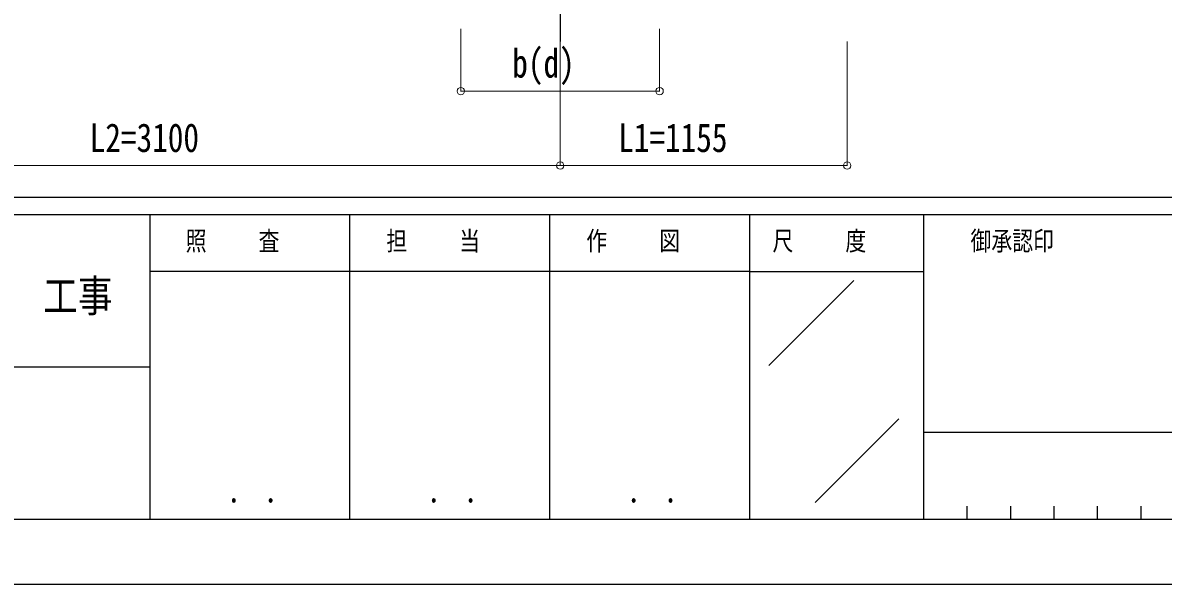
# Model space of a CAD drawing. Units: millimetres, scale not verified. Extents: x -14718 to 14718, y -10396 to 10396.
# Drawn here: x 4022 to 8613, y -10394 to -8132 of the extents above; entities that cross this region are included whole.
import ezdxf
from ezdxf.enums import TextEntityAlignment as Align

# ---------------------------------------------------------------- set-up
doc = ezdxf.new("R2010")
doc.units = ezdxf.units.MM
doc.header["$LTSCALE"] = 50
doc.layers.add('0-3_YKK_12', color=2, linetype='Continuous')
doc.layers.add('0-6_YKK_ZWAK', color=7, linetype='Continuous')
doc.layers.add('0-5_YKK_D', color=6, linetype='Continuous', lineweight=18)
doc.styles.add('ＭＳ ゴシック', font='')
doc.styles.get('ＭＳ ゴシック').set_extended_font_data('MS Gothic')

msp = doc.modelspace()

# ---------------------------------------------------------------- linework, layer by layer
at = {"layer": '0-3_YKK_12'}
msp.add_line((6185.37, -5088.66), (6185.37, -8207.3), dxfattribs=at)
at = {"layer": '0-5_YKK_D'}
for p, q in [((5785.37, -8157.3), (5785.37, -8408.46)), ((6585.37, -8157.3), (6585.37, -8408.46)), ((6185.37, -8208.3), (6185.37, -8708.46)), ((6185.37, -8208.3), (6185.37, -8708.46)), ((7340.63, -8208.3), (7340.63, -8708.46)), ((5785.37, -8407.46), (6585.37, -8407.46)), ((3085.57, -8707.46), (6185.37, -8707.46)), ((6185.37, -8707.46), (7340.63, -8707.46))]:
    msp.add_line(p, q, dxfattribs=at)
for centre in [(5785.37, -8407.46), (6585.37, -8407.46), (6185.37, -8707.46), (6185.37, -8707.46), (7340.63, -8707.46)]:
    msp.add_circle(centre, 14.88, dxfattribs=at)
at = {"layer": '0-6_YKK_ZWAK'}
for p, q in [((13632.57, -8836.3), (-13667.43, -8836.3)), ((4532.57, -8906.3), (-17.43, -8906.3)), ((5337.57, -8906.3), (5337.57, -10131.3)), ((6142.57, -8906.3), (6142.57, -10131.3)), ((6947.57, -8906.3), (6947.57, -10131.3)), ((7647.57, -8906.3), (6947.57, -8906.3)), ((11261.32, -8906.3), (7647.57, -8906.3)), ((7647.57, -8906.3), (7647.57, -10131.3)), ((6947.57, -9133.8), (4532.57, -9133.8)), ((6947.57, -9133.8), (7647.57, -9133.8)), ((7024.87, -9512.82), (7367.63, -9170.05)), ((-17.43, -9518.8), (4532.57, -9518.8)), ((7212.35, -10064.76), (7549.12, -9727.99)), ((7647.57, -9781.3), (11261.32, -9781.3)), ((7822.57, -10078.8), (7822.57, -10131.3)), ((7997.57, -10078.8), (7997.57, -10131.3)), ((8172.57, -10078.8), (8172.57, -10131.3)), ((8347.57, -10078.8), (8347.57, -10131.3)), ((8522.57, -10078.8), (8522.57, -10131.3)), ((-17.43, -10131.3), (4532.57, -10131.3)), ((4532.57, -10131.3), (6947.57, -10131.3)), ((6947.57, -10131.3), (7647.57, -10131.3)), ((7647.57, -10131.3), (11261.32, -10131.3))]:
    msp.add_line(p, q, dxfattribs=at)
msp.add_lwpolyline([(-14717.5, -10393.8), (14717.5, -10393.8), (14717.5, 10396.2), (-14717.5, 10396.2)], close=True, dxfattribs=at)
msp.add_lwpolyline([(6947.57, -8906.3), (4532.57, -8906.3), (4532.57, -10131.3)], dxfattribs=at)

# ---------------------------------------------------------------- texts
at = {"layer": '0-5_YKK_D', "style": 'ＭＳ ゴシック', "width": 0.8}
for s, p in [('b(d)', (5992.17, -8387.46)), ('L2=3100', (4291.07, -8687.46)), ('L1=1155', (6418.6, -8687.46))]:
    msp.add_text(s, height=115.5, dxfattribs=at).set_placement(p, align=Align.BOTTOM_LEFT)
at = {"layer": '0-6_YKK_ZWAK', "style": 'ＭＳ ゴシック', "width": 0.8}
for s, height, p in [('照     査', 76.98, (4677.47, -9072.55)), ('担     当', 76.98, (5485.27, -9072.55)), ('作     図', 76.98, (6290.27, -9072.55)), ('尺     度', 76.98, (7039.97, -9072.55)), ('御承認印', 76.98, (7836.98, -9072.55)), ('工事', 128.3, (4103.17, -9334.93)), ('． ．', 90.71, (4847.5, -10094.03)), ('． ．', 90.71, (5652.5, -10094.03)), ('． ．', 90.71, (6457.5, -10094.03))]:
    msp.add_text(s, height=height, dxfattribs=at).set_placement(p, align=Align.BOTTOM_LEFT)

doc.saveas('drawing.dxf')
